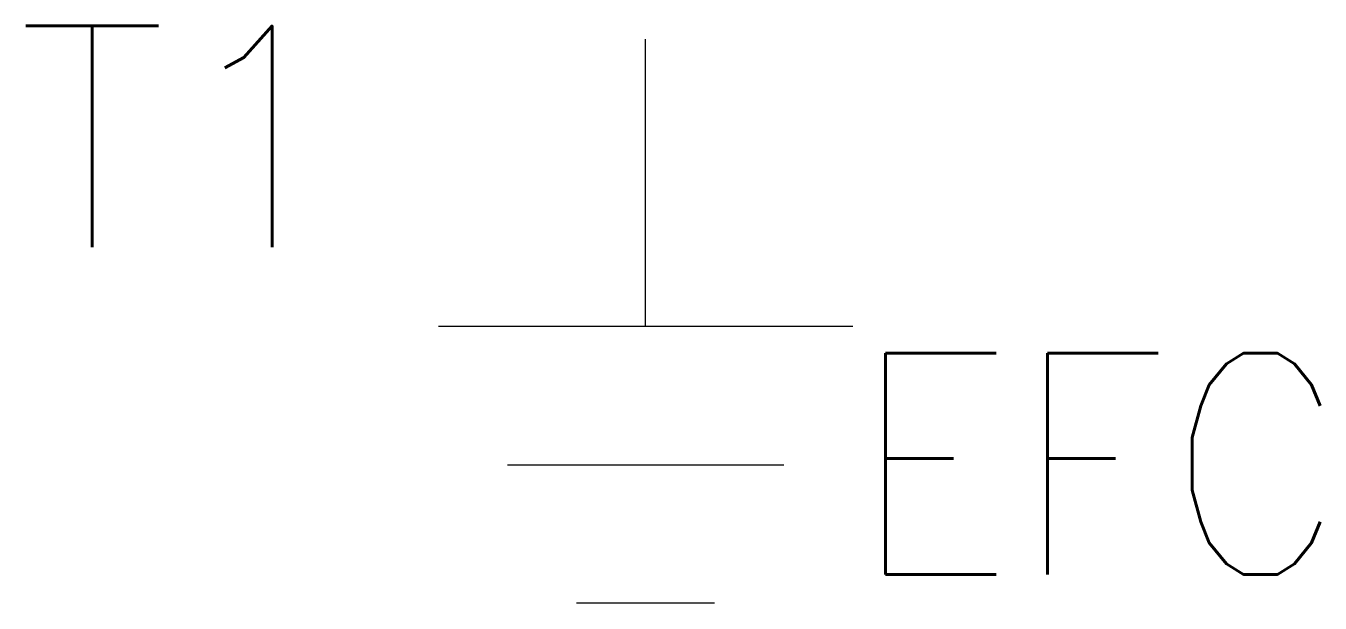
# Model space of a CAD drawing. Header units: millimetres. Extents: x -5.6 to 6.1, y -5.1 to 0.1.
import ezdxf
from ezdxf.enums import TextEntityAlignment as Align

# ---------------------------------------------------------------- set-up
doc = ezdxf.new("R2010")
doc.units = ezdxf.units.MM
doc.header["$LTSCALE"] = 10
doc.styles.add('ROMANS', font='romans.shx')

msp = doc.modelspace()

# ---------------------------------------------------------------- linework, layer by layer
for p, q in [((0, -2.6), (0, 0)), ((1.875, -2.6), (-1.875, -2.6)), ((-1.25, -3.85), (1.25, -3.85)), ((0.625, -5.1), (-0.625, -5.1))]:
    msp.add_line(p, q)

# ---------------------------------------------------------------- texts
at = {"style": 'ROMANS', "flags": 4}
msp.add_attdef('T1', text='', height=2, dxfattribs=at).set_placement((-2.609, -0.88), align=Align.MIDDLE_RIGHT)
at = {"style": 'ROMANS', "width": 0.9}
msp.add_attdef('EFC', text='', height=2, dxfattribs=at).set_placement((1.862, -3.84), align=Align.MIDDLE_LEFT)

doc.saveas('drawing.dxf')
